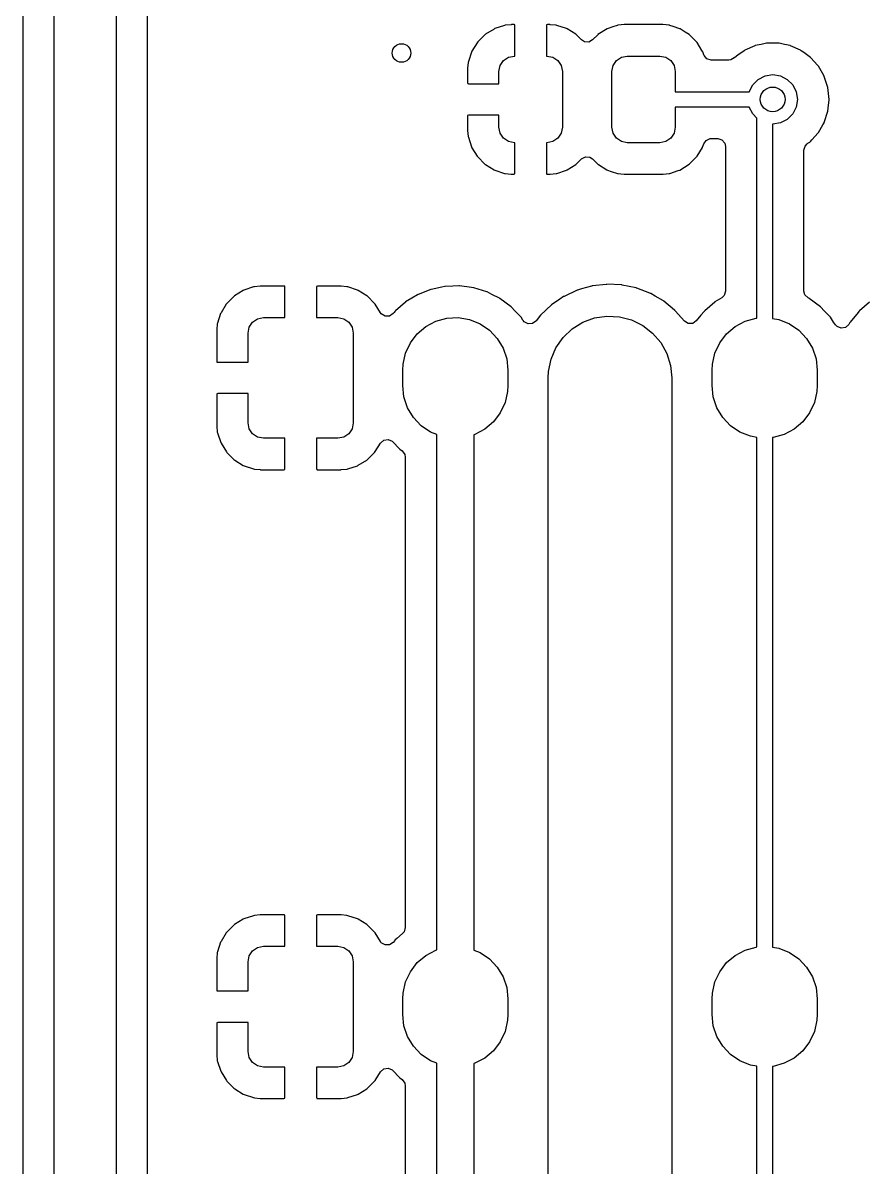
# Model space of a CAD drawing. Extents: x 1.82 to 8.48, y -4.98 to -0.82.
# Drawn here: x 2.623 to 3.158, y -4.252 to -3.524 of the extents above; entities that cross this region are included whole.
import ezdxf

# ---------------------------------------------------------------- set-up
doc = ezdxf.new("R2010")
doc.units = 0
doc.header["$MEASUREMENT"] = 0
doc.layers.add('BLACK', color=7, linetype='CONTINUOUS')

msp = doc.modelspace()

# ---------------------------------------------------------------- linework, layer by layer
at = {"layer": 'BLACK', "linetype": 'CONTINUOUS'}
for p, q in [((2.64321, -4.5544), (2.64321, -3.26329)), ((2.68258, -3.26329), (2.68258, -4.54624)), ((2.7026, -4.5359), (2.7026, -3.28827)), ((2.62319, -3.31816), (2.62319, -4.55196)), ((2.92303, -3.52806), (2.91761, -3.53142)), ((2.92355, -3.52782), (2.92303, -3.52806)), ((2.92962, -3.52579), (2.92355, -3.52782)), ((2.93015, -3.52568), (2.92962, -3.52579)), ((2.93391, -3.52529), (2.93015, -3.52568)), ((2.93417, -3.52528), (2.93391, -3.52529)), ((2.93582, -3.52528), (2.93417, -3.52528)), ((2.93613, -3.52534), (2.93582, -3.52528)), ((2.93618, -3.52539), (2.93613, -3.52534)), ((2.93636, -3.52599), (2.93618, -3.52539)), ((2.93636, -3.54528), (2.93636, -3.52599)), ((2.95642, -3.52551), (2.95636, -3.52581)), ((2.95636, -3.52581), (2.95636, -3.54528)), ((2.95647, -3.52545), (2.95642, -3.52551)), ((2.95707, -3.52528), (2.95647, -3.52545)), ((2.95855, -3.52528), (2.95707, -3.52528)), ((2.9588, -3.52529), (2.95855, -3.52528)), ((2.96252, -3.52567), (2.9588, -3.52529)), ((2.96304, -3.52578), (2.96252, -3.52567)), ((2.96912, -3.5278), (2.96304, -3.52578)), ((2.96964, -3.52804), (2.96912, -3.5278)), ((2.97507, -3.53139), (2.96964, -3.52804)), ((2.99512, -3.52789), (2.9892, -3.53156)), ((2.9986, -3.52673), (2.99512, -3.52789)), ((3.00147, -3.52577), (2.9986, -3.52673)), ((3.00173, -3.52569), (3.00147, -3.52577)), ((3.00147, -3.52577), (3.00147, -3.52577)), ((3.002, -3.52566), (3.00173, -3.52569)), ((3.00576, -3.52527), (3.002, -3.52566)), ((3.002, -3.52566), (3.002, -3.52566)), ((3.00589, -3.52526), (3.00576, -3.52527)), ((3.00576, -3.52527), (3.00576, -3.52527)), ((3.03053, -3.52526), (3.00589, -3.52526)), ((3.03268, -3.52548), (3.03053, -3.52526)), ((3.03437, -3.52565), (3.03268, -3.52548)), ((3.03464, -3.52568), (3.03437, -3.52565)), ((3.03437, -3.52565), (3.03437, -3.52565)), ((3.0349, -3.52576), (3.03464, -3.52568)), ((3.03704, -3.52647), (3.0349, -3.52576)), ((3.0349, -3.52576), (3.0349, -3.52576)), ((3.04125, -3.52787), (3.03704, -3.52647)), ((3.04149, -3.52802), (3.04125, -3.52787)), ((3.04472, -3.53001), (3.04149, -3.52802)), ((3.04149, -3.52802), (3.04149, -3.52802)), ((3.04718, -3.53152), (3.04472, -3.53001)), ((2.91229, -3.53674), (2.90894, -3.54217)), ((2.91265, -3.53629), (2.91229, -3.53674)), ((2.91716, -3.53178), (2.91265, -3.53629)), ((2.91761, -3.53142), (2.91716, -3.53178)), ((2.97552, -3.53174), (2.97507, -3.53139)), ((2.97877, -3.53498), (2.97552, -3.53174)), ((2.98054, -3.53612), (2.97877, -3.53498)), ((2.98333, -3.53632), (2.98054, -3.53612)), ((2.98578, -3.53498), (2.98333, -3.53632)), ((2.989, -3.53176), (2.98578, -3.53498)), ((2.9892, -3.53156), (2.989, -3.53176)), ((3.04738, -3.53173), (3.04718, -3.53152)), ((3.05035, -3.53469), (3.04738, -3.53173)), ((3.05211, -3.53644), (3.05035, -3.53469)), ((3.05226, -3.53669), (3.05211, -3.53644)), ((3.05538, -3.54173), (3.05226, -3.53669)), ((3.09638, -3.53712), (3.09296, -3.53785)), ((3.09663, -3.53707), (3.09638, -3.53712)), ((3.09638, -3.53712), (3.09638, -3.53712)), ((3.10415, -3.53707), (3.09663, -3.53707)), ((3.10441, -3.53712), (3.10415, -3.53707)), ((3.10783, -3.53785), (3.10441, -3.53712)), ((3.10441, -3.53712), (3.10441, -3.53712)), ((2.9087, -3.54269), (2.90669, -3.54877)), ((2.90894, -3.54217), (2.9087, -3.54269)), ((3.05577, -3.54236), (3.05538, -3.54173)), ((3.05586, -3.54264), (3.05577, -3.54236)), ((3.05648, -3.5445), (3.05586, -3.54264)), ((3.05586, -3.54264), (3.05586, -3.54264)), ((3.05668, -3.54499), (3.05648, -3.5445)), ((3.07817, -3.54477), (3.07633, -3.54611)), ((3.0822, -3.54184), (3.07817, -3.54477)), ((3.08241, -3.54169), (3.0822, -3.54184)), ((3.0822, -3.54184), (3.0822, -3.54184)), ((3.08265, -3.54158), (3.08241, -3.54169)), ((3.08904, -3.53874), (3.08265, -3.54158)), ((3.08265, -3.54158), (3.08265, -3.54158)), ((3.08928, -3.53863), (3.08904, -3.53874)), ((3.08904, -3.53874), (3.08904, -3.53874)), ((3.09296, -3.53785), (3.08928, -3.53863)), ((3.11151, -3.53863), (3.10783, -3.53785)), ((3.11174, -3.53874), (3.11151, -3.53863)), ((3.11814, -3.54158), (3.11174, -3.53874)), ((3.11174, -3.53874), (3.11174, -3.53874)), ((3.11838, -3.54169), (3.11814, -3.54158)), ((3.11814, -3.54158), (3.11814, -3.54158)), ((3.11859, -3.54184), (3.11838, -3.54169)), ((3.12015, -3.54298), (3.11859, -3.54184)), ((3.11859, -3.54184), (3.11859, -3.54184)), ((3.12446, -3.54611), (3.12015, -3.54298)), ((2.90657, -3.54929), (2.90619, -3.55301)), ((2.90669, -3.54877), (2.90657, -3.54929)), ((2.92618, -3.55512), (2.92693, -3.55135)), ((2.92693, -3.55135), (2.92906, -3.54816)), ((2.92906, -3.54816), (2.93226, -3.54602)), ((2.93226, -3.54602), (2.93602, -3.54528)), ((2.93602, -3.54528), (2.93636, -3.54528)), ((2.95636, -3.54528), (2.95669, -3.54528)), ((2.95669, -3.54528), (2.96046, -3.54602)), ((2.96046, -3.54602), (2.96365, -3.54816)), ((2.96365, -3.54816), (2.96579, -3.55135)), ((2.96579, -3.55135), (2.96654, -3.55512)), ((2.99803, -3.55512), (2.99878, -3.55135)), ((2.99878, -3.55135), (3.00091, -3.54816)), ((3.00091, -3.54816), (3.00411, -3.54602)), ((3.00411, -3.54602), (3.00787, -3.54528)), ((3.00787, -3.54528), (3.02854, -3.54528)), ((3.02854, -3.54528), (3.03231, -3.54602)), ((3.03231, -3.54602), (3.0355, -3.54816)), ((3.0355, -3.54816), (3.03764, -3.55135)), ((3.03764, -3.55135), (3.03839, -3.55512)), ((3.05851, -3.54711), (3.05668, -3.54499)), ((3.06119, -3.54789), (3.05851, -3.54711)), ((3.07251, -3.54789), (3.06119, -3.54789)), ((3.07382, -3.54772), (3.07251, -3.54789)), ((3.07592, -3.54643), (3.07382, -3.54772)), ((3.07596, -3.54647), (3.07592, -3.54643)), ((3.07615, -3.5463), (3.07596, -3.54647)), ((3.07633, -3.54611), (3.07615, -3.5463)), ((3.12463, -3.5463), (3.12446, -3.54611)), ((3.12884, -3.55098), (3.12463, -3.5463)), ((3.12463, -3.5463), (3.12463, -3.5463)), ((3.12949, -3.5517), (3.12884, -3.55098)), ((3.13123, -3.5547), (3.12949, -3.5517)), ((2.90619, -3.55301), (2.90618, -3.55326)), ((2.90618, -3.55326), (2.90618, -3.56212)), ((2.92618, -3.56283), (2.92618, -3.55512)), ((2.96654, -3.55512), (2.96654, -3.59055)), ((2.99803, -3.59055), (2.99803, -3.55512)), ((3.03839, -3.55512), (3.03839, -3.56791)), ((3.09114, -3.56009), (3.09553, -3.55786)), ((3.09553, -3.55786), (3.10039, -3.55709)), ((3.10039, -3.55709), (3.10526, -3.55786)), ((3.10526, -3.55786), (3.10965, -3.56009)), ((3.13297, -3.55772), (3.13123, -3.5547)), ((3.13325, -3.55821), (3.13297, -3.55772)), ((3.13557, -3.56536), (3.13325, -3.55821)), ((2.90618, -3.56212), (2.90636, -3.56272)), ((2.90636, -3.56272), (2.90641, -3.56277)), ((2.90641, -3.56277), (2.90671, -3.56283)), ((2.90671, -3.56283), (2.92618, -3.56283)), ((3.08544, -3.56791), (3.08765, -3.56358)), ((3.08765, -3.56358), (3.09114, -3.56009)), ((3.10965, -3.56009), (3.11313, -3.56358)), ((3.11313, -3.56358), (3.11537, -3.56797)), ((3.13636, -3.57283), (3.13557, -3.56536)), ((3.03839, -3.56791), (3.08544, -3.56791)), ((3.11537, -3.56797), (3.11614, -3.57283)), ((3.11614, -3.57283), (3.11537, -3.5777)), ((3.13577, -3.57847), (3.13633, -3.57309)), ((3.13633, -3.57309), (3.13636, -3.57283)), ((3.08544, -3.57776), (3.03839, -3.57776)), ((3.03839, -3.57776), (3.03839, -3.59055)), ((3.08765, -3.58209), (3.08544, -3.57776)), ((3.11537, -3.5777), (3.11313, -3.58209)), ((3.13325, -3.58746), (3.13557, -3.58031)), ((3.13557, -3.58031), (3.13577, -3.57847)), ((2.90625, -3.58307), (2.90618, -3.58337)), ((2.90618, -3.58337), (2.90618, -3.59241)), ((2.90629, -3.58301), (2.90625, -3.58307)), ((2.90689, -3.58283), (2.90629, -3.58301)), ((2.92618, -3.58283), (2.90689, -3.58283)), ((2.92618, -3.59055), (2.92618, -3.58283)), ((3.09035, -3.58479), (3.08765, -3.58209)), ((3.09035, -3.71202), (3.09035, -3.58479)), ((3.10039, -3.58858), (3.1002, -3.58855)), ((3.1002, -3.58855), (3.1002, -3.71217)), ((3.10526, -3.58781), (3.10039, -3.58858)), ((3.10965, -3.58558), (3.10526, -3.58781)), ((3.11313, -3.58209), (3.10965, -3.58558)), ((3.13236, -3.58901), (3.13312, -3.58769)), ((3.13312, -3.58769), (3.13325, -3.58746)), ((3.13312, -3.58769), (3.13312, -3.58769)), ((2.90618, -3.59241), (2.90619, -3.59266)), ((2.90619, -3.59266), (2.90658, -3.59643)), ((2.92693, -3.59432), (2.92618, -3.59055)), ((2.92906, -3.59751), (2.92693, -3.59432)), ((2.96579, -3.59432), (2.96365, -3.59751)), ((2.96654, -3.59055), (2.96579, -3.59432)), ((2.99878, -3.59432), (2.99803, -3.59055)), ((3.00091, -3.59751), (2.99878, -3.59432)), ((3.03764, -3.59432), (3.0355, -3.59751)), ((3.03839, -3.59055), (3.03764, -3.59432)), ((3.12536, -3.59856), (3.12932, -3.59417)), ((3.12932, -3.59417), (3.12949, -3.59397)), ((3.12932, -3.59417), (3.12932, -3.59417)), ((3.12949, -3.59397), (3.13236, -3.58901)), ((2.90658, -3.59643), (2.9067, -3.59695)), ((2.9067, -3.59695), (2.90872, -3.60302)), ((2.90872, -3.60302), (2.90897, -3.60354)), ((2.93226, -3.59964), (2.92906, -3.59751)), ((2.93602, -3.60039), (2.93226, -3.59964)), ((2.93636, -3.60039), (2.93602, -3.60039)), ((2.93636, -3.61986), (2.93636, -3.60039)), ((2.95669, -3.60039), (2.95636, -3.60039)), ((2.95636, -3.60039), (2.95636, -3.61968)), ((2.96046, -3.59964), (2.95669, -3.60039)), ((2.96365, -3.59751), (2.96046, -3.59964)), ((3.00411, -3.59964), (3.00091, -3.59751)), ((3.00787, -3.60039), (3.00411, -3.59964)), ((3.02854, -3.60039), (3.00787, -3.60039)), ((3.03231, -3.59964), (3.02854, -3.60039)), ((3.0355, -3.59751), (3.03231, -3.59964)), ((3.05579, -3.60326), (3.05648, -3.60117)), ((3.05648, -3.60117), (3.05807, -3.59888)), ((3.05807, -3.59888), (3.06066, -3.5978)), ((3.06066, -3.5978), (3.06119, -3.59778)), ((3.06119, -3.59778), (3.06537, -3.59778)), ((3.06537, -3.59778), (3.06806, -3.59856)), ((3.06806, -3.59856), (3.06989, -3.60068)), ((3.06989, -3.60068), (3.07033, -3.60274)), ((3.07033, -3.60274), (3.07033, -3.69486)), ((3.12022, -3.60517), (3.121, -3.60249)), ((3.121, -3.60249), (3.12226, -3.60116)), ((3.12226, -3.60116), (3.12283, -3.60075)), ((3.12283, -3.60075), (3.12395, -3.59993)), ((3.12395, -3.59993), (3.12425, -3.59971)), ((3.12425, -3.59971), (3.12446, -3.59956)), ((3.12425, -3.59971), (3.12425, -3.59971)), ((3.12446, -3.59956), (3.12536, -3.59856)), ((2.90897, -3.60354), (2.91233, -3.60897)), ((2.91233, -3.60897), (2.91268, -3.60942)), ((2.91268, -3.60942), (2.9172, -3.61393)), ((2.97876, -3.61069), (2.98121, -3.60935)), ((2.98121, -3.60935), (2.984, -3.60955)), ((2.984, -3.60955), (2.98577, -3.61068)), ((3.04722, -3.61411), (3.05214, -3.60919)), ((3.05214, -3.60919), (3.05229, -3.60894)), ((3.05229, -3.60894), (3.05564, -3.6035)), ((3.05564, -3.6035), (3.05579, -3.60326)), ((3.05564, -3.6035), (3.05564, -3.6035)), ((3.12022, -3.69472), (3.12022, -3.60517)), ((2.9172, -3.61393), (2.91765, -3.61428)), ((2.91765, -3.61428), (2.92308, -3.61763)), ((2.92308, -3.61763), (2.9236, -3.61787)), ((2.96916, -3.61785), (2.96968, -3.61761)), ((2.96968, -3.61761), (2.97511, -3.61425)), ((2.97511, -3.61425), (2.97556, -3.61389)), ((2.97556, -3.61389), (2.97876, -3.61069)), ((2.98577, -3.61068), (2.98904, -3.61394)), ((2.98904, -3.61394), (2.98904, -3.61394)), ((2.98904, -3.61394), (2.98924, -3.61415)), ((2.98924, -3.61415), (2.98949, -3.6143)), ((2.98949, -3.6143), (2.98949, -3.6143)), ((2.98949, -3.6143), (2.99489, -3.61763)), ((2.99489, -3.61763), (2.99517, -3.6178)), ((3.0413, -3.61778), (3.04722, -3.61411)), ((2.9236, -3.61787), (2.92967, -3.61989)), ((2.92967, -3.61989), (2.9302, -3.62)), ((2.9302, -3.62), (2.93391, -3.62038)), ((2.93391, -3.62038), (2.93417, -3.62039)), ((2.93417, -3.62039), (2.93565, -3.62039)), ((2.93565, -3.62039), (2.93625, -3.62022)), ((2.93625, -3.62022), (2.93629, -3.62016)), ((2.93629, -3.62016), (2.93636, -3.61986)), ((2.95636, -3.61968), (2.95653, -3.62028)), ((2.95653, -3.62028), (2.95659, -3.62033)), ((2.95659, -3.62033), (2.95689, -3.62039)), ((2.95689, -3.62039), (2.95855, -3.62039)), ((2.95855, -3.62039), (2.9588, -3.62038)), ((2.9588, -3.62038), (2.96257, -3.61999)), ((2.96257, -3.61999), (2.96309, -3.61988)), ((2.96309, -3.61988), (2.96916, -3.61785)), ((2.99517, -3.6178), (2.99763, -3.61862)), ((2.99763, -3.61862), (3.00152, -3.61991)), ((3.00152, -3.61991), (3.00152, -3.61991)), ((3.00152, -3.61991), (3.00178, -3.61999)), ((3.00178, -3.61999), (3.00205, -3.62002)), ((3.00205, -3.62002), (3.00205, -3.62002)), ((3.00205, -3.62002), (3.00374, -3.62019)), ((3.00374, -3.62019), (3.00589, -3.62041)), ((3.00589, -3.62041), (3.03053, -3.62041)), ((3.03053, -3.62041), (3.03066, -3.6204)), ((3.03066, -3.6204), (3.03442, -3.62001)), ((3.03066, -3.6204), (3.03066, -3.6204)), ((3.03442, -3.62001), (3.03469, -3.61998)), ((3.03442, -3.62001), (3.03442, -3.62001)), ((3.03469, -3.61998), (3.03495, -3.6199)), ((3.03495, -3.6199), (3.04021, -3.61814)), ((3.03495, -3.6199), (3.03495, -3.6199)), ((3.04021, -3.61814), (3.0413, -3.61778)), ((2.99457, -3.69048), (2.98548, -3.69153)), ((2.99477, -3.69045), (2.99457, -3.69048)), ((2.99457, -3.69048), (2.99457, -3.69048)), ((3.00432, -3.69089), (2.99477, -3.69045)), ((2.75796, -3.69776), (2.75751, -3.69811)), ((2.76339, -3.6944), (2.75796, -3.69776)), ((2.76391, -3.69416), (2.76339, -3.6944)), ((2.76998, -3.69213), (2.76391, -3.69416)), ((2.7705, -3.69202), (2.76998, -3.69213)), ((2.77427, -3.69163), (2.7705, -3.69202)), ((2.77452, -3.69161), (2.77427, -3.69163)), ((2.78947, -3.69161), (2.77452, -3.69161)), ((2.78977, -3.69168), (2.78947, -3.69161)), ((2.78982, -3.69173), (2.78977, -3.69168)), ((2.79, -3.69233), (2.78982, -3.69173)), ((2.79, -3.71161), (2.79, -3.69233)), ((2.81007, -3.69185), (2.81, -3.69215)), ((2.81, -3.69215), (2.81, -3.71161)), ((2.81011, -3.69179), (2.81007, -3.69185)), ((2.81071, -3.69161), (2.81011, -3.69179)), ((2.82548, -3.69161), (2.81071, -3.69161)), ((2.82573, -3.69163), (2.82548, -3.69161)), ((2.82945, -3.69201), (2.82573, -3.69163)), ((2.82997, -3.69212), (2.82945, -3.69201)), ((2.83605, -3.69414), (2.82997, -3.69212)), ((2.83657, -3.69438), (2.83605, -3.69414)), ((2.842, -3.69773), (2.83657, -3.69438)), ((2.84245, -3.69808), (2.842, -3.69773)), ((2.87438, -3.69711), (2.87064, -3.69937)), ((2.87456, -3.697), (2.87438, -3.69711)), ((2.87438, -3.69711), (2.87438, -3.69711)), ((2.87475, -3.69692), (2.87456, -3.697)), ((2.88281, -3.69374), (2.87475, -3.69692)), ((2.87475, -3.69692), (2.87475, -3.69692)), ((2.883, -3.69367), (2.88281, -3.69374)), ((2.88281, -3.69374), (2.88281, -3.69374)), ((2.88982, -3.69223), (2.883, -3.69367)), ((2.89168, -3.69184), (2.88982, -3.69223)), ((2.89188, -3.6918), (2.89168, -3.69184)), ((2.89686, -3.69161), (2.89188, -3.6918)), ((2.90074, -3.69147), (2.89686, -3.69161)), ((2.90095, -3.69146), (2.90074, -3.69147)), ((2.90074, -3.69147), (2.90074, -3.69147)), ((2.90116, -3.69149), (2.90095, -3.69146)), ((2.90861, -3.69248), (2.90116, -3.69149)), ((2.90116, -3.69149), (2.90116, -3.69149)), ((2.90995, -3.69265), (2.90861, -3.69248)), ((2.91015, -3.69272), (2.90995, -3.69265)), ((2.91842, -3.69528), (2.91015, -3.69272)), ((2.91862, -3.69534), (2.91842, -3.69528)), ((2.91842, -3.69528), (2.91842, -3.69528)), ((2.92159, -3.69685), (2.91862, -3.69534)), ((2.92652, -3.69936), (2.92159, -3.69685)), ((2.9759, -3.69424), (2.9676, -3.69811)), ((2.97608, -3.69415), (2.9759, -3.69424)), ((2.9759, -3.69424), (2.9759, -3.69424)), ((2.97873, -3.6934), (2.97608, -3.69415)), ((2.98509, -3.69161), (2.97873, -3.6934)), ((2.98528, -3.69155), (2.98509, -3.69161)), ((2.98509, -3.69161), (2.98509, -3.69161)), ((2.98548, -3.69153), (2.98528, -3.69155)), ((2.98548, -3.69153), (2.98548, -3.69153)), ((3.00451, -3.69093), (3.00432, -3.69089)), ((3.01348, -3.6928), (3.00451, -3.69093)), ((3.00451, -3.69093), (3.00451, -3.69093)), ((3.01367, -3.69284), (3.01348, -3.6928)), ((3.01348, -3.6928), (3.01348, -3.6928)), ((3.01386, -3.69291), (3.01367, -3.69284)), ((3.02213, -3.69609), (3.01386, -3.69291)), ((3.01386, -3.69291), (3.01386, -3.69291)), ((3.0226, -3.69627), (3.02213, -3.69609)), ((3.02277, -3.69637), (3.0226, -3.69627)), ((3.02555, -3.69799), (3.02277, -3.69637)), ((3.02277, -3.69637), (3.02277, -3.69637)), ((3.06955, -3.69754), (3.06795, -3.6991)), ((3.07033, -3.69486), (3.06955, -3.69754)), ((3.1209, -3.69722), (3.12022, -3.69472)), ((3.12293, -3.69914), (3.1209, -3.69722)), ((2.75265, -3.70308), (2.7493, -3.70851)), ((2.753, -3.70263), (2.75265, -3.70308)), ((2.75751, -3.69811), (2.753, -3.70263)), ((2.84696, -3.70259), (2.84245, -3.69808)), ((2.84732, -3.70304), (2.84696, -3.70259)), ((2.85073, -3.70854), (2.84732, -3.70304)), ((2.86664, -3.70185), (2.86037, -3.70729)), ((2.8668, -3.70171), (2.86664, -3.70185)), ((2.87064, -3.69937), (2.8668, -3.70171)), ((2.92671, -3.69946), (2.92652, -3.69936)), ((2.92652, -3.69936), (2.92652, -3.69936)), ((2.93399, -3.70488), (2.92671, -3.69946)), ((2.93651, -3.70752), (2.93399, -3.70488)), ((2.95952, -3.70356), (2.95257, -3.71013)), ((2.96493, -3.69988), (2.95952, -3.70356)), ((2.96726, -3.6983), (2.96493, -3.69988)), ((2.96742, -3.69819), (2.96726, -3.6983)), ((2.96726, -3.6983), (2.96726, -3.6983)), ((2.9676, -3.69811), (2.96742, -3.69819)), ((2.9676, -3.69811), (2.9676, -3.69811)), ((3.03086, -3.70107), (3.02555, -3.69799)), ((3.03101, -3.7012), (3.03086, -3.70107)), ((3.03796, -3.70691), (3.03101, -3.7012)), ((3.03101, -3.7012), (3.03101, -3.7012)), ((3.06349, -3.70185), (3.05722, -3.70729)), ((3.06365, -3.70171), (3.06349, -3.70185)), ((3.06795, -3.6991), (3.06365, -3.70171)), ((3.12337, -3.69936), (3.12293, -3.69914)), ((3.12356, -3.69946), (3.12337, -3.69936)), ((3.12337, -3.69936), (3.12337, -3.69936)), ((3.13084, -3.70488), (3.12356, -3.69946)), ((3.13336, -3.70752), (3.13084, -3.70488)), ((3.16192, -3.70185), (3.15564, -3.70729)), ((2.74906, -3.70903), (2.74704, -3.71511)), ((2.7493, -3.70851), (2.74906, -3.70903)), ((2.76942, -3.7145), (2.77261, -3.71236)), ((2.77261, -3.71236), (2.77638, -3.71161)), ((2.77638, -3.71161), (2.79, -3.71161)), ((2.81, -3.71161), (2.82362, -3.71161)), ((2.82362, -3.71161), (2.82739, -3.71236)), ((2.82739, -3.71236), (2.83058, -3.7145)), ((2.85128, -3.70928), (2.85073, -3.70854)), ((2.85368, -3.71073), (2.85128, -3.70928)), ((2.85647, -3.71065), (2.85368, -3.71073)), ((2.85878, -3.70908), (2.85647, -3.71065)), ((2.85941, -3.70831), (2.85878, -3.70908)), ((2.85994, -3.70766), (2.85941, -3.70831)), ((2.86037, -3.70729), (2.85994, -3.70766)), ((2.88611, -3.71396), (2.89307, -3.71204)), ((2.89307, -3.71204), (2.90029, -3.71167)), ((2.90029, -3.71167), (2.90742, -3.71285)), ((2.93856, -3.70967), (2.93651, -3.70752)), ((2.94026, -3.71144), (2.93856, -3.70967)), ((2.94142, -3.71317), (2.94026, -3.71144)), ((2.95257, -3.71013), (2.94978, -3.71378)), ((2.97959, -3.71461), (2.98706, -3.71187)), ((2.98706, -3.71187), (2.99493, -3.71068)), ((2.99493, -3.71068), (3.00287, -3.71109)), ((3.00287, -3.71109), (3.01057, -3.7131)), ((3.03824, -3.70714), (3.03796, -3.70691)), ((3.03837, -3.70729), (3.03824, -3.70714)), ((3.04421, -3.71392), (3.03837, -3.70729)), ((3.03837, -3.70729), (3.03837, -3.70729)), ((3.05476, -3.71013), (3.05177, -3.71378)), ((3.05679, -3.70766), (3.05476, -3.71013)), ((3.05722, -3.70729), (3.05679, -3.70766)), ((3.08296, -3.71396), (3.08993, -3.71204)), ((3.08993, -3.71204), (3.09035, -3.71202)), ((3.1002, -3.71217), (3.10427, -3.71285)), ((3.13541, -3.70967), (3.13336, -3.70752)), ((3.13711, -3.71144), (3.13541, -3.70967)), ((3.13917, -3.71451), (3.13711, -3.71144)), ((3.15469, -3.70831), (3.1496, -3.71451)), ((3.15522, -3.70766), (3.15469, -3.70831)), ((3.15564, -3.70729), (3.15522, -3.70766)), ((2.74655, -3.71935), (2.74654, -3.7196)), ((2.74654, -3.7196), (2.74654, -3.73929)), ((2.74693, -3.71563), (2.74655, -3.71935)), ((2.74704, -3.71511), (2.74693, -3.71563)), ((2.76654, -3.72146), (2.76728, -3.71769)), ((2.76728, -3.71769), (2.76942, -3.7145)), ((2.83058, -3.7145), (2.83272, -3.71769)), ((2.83272, -3.71769), (2.83346, -3.72146)), ((2.87419, -3.722), (2.87971, -3.71734)), ((2.87971, -3.71734), (2.88611, -3.71396)), ((2.90742, -3.71285), (2.91414, -3.71553)), ((2.91414, -3.71553), (2.92011, -3.71959)), ((2.92011, -3.71959), (2.92508, -3.72485)), ((2.94169, -3.71358), (2.94142, -3.71317)), ((2.94227, -3.71428), (2.94169, -3.71358)), ((2.94471, -3.71564), (2.94227, -3.71428)), ((2.9475, -3.71547), (2.94471, -3.71564)), ((2.94975, -3.71382), (2.9475, -3.71547)), ((2.94978, -3.71378), (2.94975, -3.71382)), ((2.96705, -3.72427), (2.97283, -3.71881)), ((2.97283, -3.71881), (2.97959, -3.71461)), ((3.01057, -3.7131), (3.01771, -3.71661)), ((3.01771, -3.71661), (3.024, -3.72149)), ((3.04667, -3.71543), (3.04421, -3.71392)), ((3.04946, -3.71536), (3.04667, -3.71543)), ((3.05177, -3.71378), (3.04946, -3.71536)), ((3.07104, -3.722), (3.07656, -3.71734)), ((3.07656, -3.71734), (3.08296, -3.71396)), ((3.10427, -3.71285), (3.11099, -3.71553)), ((3.11099, -3.71553), (3.11696, -3.71959)), ((3.11696, -3.71959), (3.12193, -3.72485)), ((3.14033, -3.71623), (3.13917, -3.71451)), ((3.1414, -3.71738), (3.14033, -3.71623)), ((3.14401, -3.7184), (3.1414, -3.71738)), ((3.14675, -3.71786), (3.14401, -3.7184)), ((3.14876, -3.71592), (3.14675, -3.71786)), ((3.14946, -3.71468), (3.14876, -3.71592)), ((3.1496, -3.71451), (3.14946, -3.71468)), ((3.1496, -3.71451), (3.1496, -3.71451)), ((2.76654, -3.74), (2.76654, -3.72146)), ((2.83346, -3.72146), (2.83346, -3.77854)), ((2.8698, -3.72774), (2.87419, -3.722)), ((2.92508, -3.72485), (2.9288, -3.73104)), ((2.96248, -3.73079), (2.96705, -3.72427)), ((3.024, -3.72149), (3.02918, -3.72753)), ((3.06665, -3.72774), (3.07104, -3.722)), ((3.12193, -3.72485), (3.12565, -3.73104)), ((2.86675, -3.73429), (2.8698, -3.72774)), ((2.9288, -3.73104), (2.93111, -3.73789)), ((2.95932, -3.7381), (2.96248, -3.73079)), ((3.02918, -3.72753), (3.03304, -3.73449)), ((3.0636, -3.73429), (3.06665, -3.72774)), ((3.12565, -3.73104), (3.12796, -3.73789)), ((2.74654, -3.73929), (2.74671, -3.73989)), ((2.74671, -3.73989), (2.74677, -3.73993)), ((2.74677, -3.73993), (2.74707, -3.74)), ((2.74707, -3.74), (2.76654, -3.74)), ((2.86496, -3.74508), (2.86517, -3.74135)), ((2.86517, -3.74135), (2.86675, -3.73429)), ((2.93111, -3.73789), (2.93189, -3.74508)), ((2.9577, -3.74588), (2.95932, -3.7381)), ((3.03304, -3.73449), (3.03542, -3.74208)), ((3.06181, -3.74508), (3.06202, -3.74135)), ((3.06202, -3.74135), (3.0636, -3.73429)), ((3.12796, -3.73789), (3.12874, -3.74508)), ((2.86496, -3.75492), (2.86496, -3.74508)), ((2.93189, -3.74508), (2.93189, -3.75492)), ((2.95748, -3.75), (2.9577, -3.74588)), ((3.03542, -3.74208), (3.03622, -3.75)), ((3.06181, -3.75492), (3.06181, -3.74508)), ((3.12874, -3.74508), (3.12874, -3.75492)), ((2.86574, -3.76211), (2.86496, -3.75492)), ((2.93189, -3.75492), (2.93168, -3.75865)), ((2.95748, -4.56417), (2.95748, -3.75)), ((3.03622, -3.75), (3.03622, -4.56417)), ((3.06259, -3.76211), (3.06181, -3.75492)), ((3.12874, -3.75492), (3.12853, -3.75865)), ((2.7466, -3.76023), (2.74654, -3.76053)), ((2.74654, -3.76053), (2.74654, -3.7804)), ((2.74665, -3.76018), (2.7466, -3.76023)), ((2.74725, -3.76), (2.74665, -3.76018)), ((2.76654, -3.76), (2.74725, -3.76)), ((2.76654, -3.77854), (2.76654, -3.76)), ((2.86805, -3.76896), (2.86574, -3.76211)), ((2.93168, -3.75865), (2.9301, -3.76571)), ((3.0649, -3.76896), (3.06259, -3.76211)), ((3.12853, -3.75865), (3.12695, -3.76571)), ((2.87177, -3.77515), (2.86805, -3.76896)), ((2.9301, -3.76571), (2.92705, -3.77226)), ((3.06862, -3.77515), (3.0649, -3.76896)), ((3.12695, -3.76571), (3.1239, -3.77226)), ((2.87674, -3.78041), (2.87177, -3.77515)), ((2.92705, -3.77226), (2.92266, -3.778)), ((3.07359, -3.78041), (3.06862, -3.77515)), ((3.1239, -3.77226), (3.11951, -3.778)), ((2.74654, -3.7804), (2.74655, -3.78065)), ((2.74655, -3.78065), (2.74694, -3.78442)), ((2.74694, -3.78442), (2.74705, -3.78494)), ((2.74705, -3.78494), (2.74908, -3.79102)), ((2.76728, -3.78231), (2.76654, -3.77854)), ((2.76942, -3.7855), (2.76728, -3.78231)), ((2.83272, -3.78231), (2.83058, -3.7855)), ((2.83346, -3.77854), (2.83272, -3.78231)), ((2.88271, -3.78447), (2.87674, -3.78041)), ((2.88661, -3.78603), (2.88271, -3.78447)), ((2.91714, -3.78266), (2.91074, -3.78604)), ((2.92266, -3.778), (2.91714, -3.78266)), ((3.07956, -3.78447), (3.07359, -3.78041)), ((3.08628, -3.78715), (3.07956, -3.78447)), ((3.11399, -3.78266), (3.10759, -3.78604)), ((3.11951, -3.778), (3.11399, -3.78266)), ((2.74908, -3.79102), (2.74932, -3.79153)), ((2.74932, -3.79153), (2.75268, -3.79696)), ((2.77261, -3.78764), (2.76942, -3.7855)), ((2.77638, -3.78839), (2.77261, -3.78764)), ((2.79, -3.78839), (2.77638, -3.78839)), ((2.79, -3.80785), (2.79, -3.78839)), ((2.82362, -3.78839), (2.81, -3.78839)), ((2.81, -3.78839), (2.81, -3.80767)), ((2.82739, -3.78764), (2.82362, -3.78839)), ((2.83058, -3.7855), (2.82739, -3.78764)), ((2.84735, -3.79692), (2.85074, -3.79143)), ((2.85074, -3.79143), (2.85281, -3.78956)), ((2.85281, -3.78956), (2.85557, -3.78911)), ((2.85557, -3.78911), (2.85814, -3.79022)), ((2.85814, -3.79022), (2.85855, -3.79061)), ((2.85855, -3.79061), (2.86286, -3.79512)), ((2.88661, -4.11382), (2.88661, -3.78603)), ((2.91074, -3.78604), (2.91024, -3.78618)), ((2.91024, -3.78618), (2.91024, -4.11397)), ((3.09035, -3.78783), (3.08628, -3.78715)), ((3.09035, -4.11202), (3.09035, -3.78783)), ((3.10063, -3.78796), (3.1002, -3.78798)), ((3.1002, -3.78798), (3.1002, -4.11217)), ((3.10759, -3.78604), (3.10063, -3.78796)), ((2.75268, -3.79696), (2.75304, -3.79741)), ((2.75304, -3.79741), (2.75755, -3.80192)), ((2.84249, -3.80189), (2.847, -3.79737)), ((2.847, -3.79737), (2.84735, -3.79692)), ((2.86286, -3.79512), (2.86303, -3.79525)), ((2.86303, -3.79525), (2.8646, -3.79642)), ((2.8646, -3.79642), (2.86628, -3.79865)), ((2.86628, -3.79865), (2.86659, -3.8004)), ((2.75755, -3.80192), (2.758, -3.80227)), ((2.758, -3.80227), (2.76343, -3.80562)), ((2.76343, -3.80562), (2.76395, -3.80586)), ((2.76395, -3.80586), (2.77003, -3.80788)), ((2.83002, -3.80787), (2.83609, -3.80584)), ((2.83609, -3.80584), (2.83661, -3.8056)), ((2.83661, -3.8056), (2.84204, -3.80224)), ((2.84204, -3.80224), (2.84249, -3.80189)), ((2.86659, -3.8004), (2.86659, -4.09962)), ((2.77003, -3.80788), (2.77055, -3.80799)), ((2.77055, -3.80799), (2.77427, -3.80837)), ((2.77427, -3.80837), (2.77452, -3.80839)), ((2.77452, -3.80839), (2.78929, -3.80839)), ((2.78929, -3.80839), (2.78989, -3.80821)), ((2.78989, -3.80821), (2.78993, -3.80815)), ((2.78993, -3.80815), (2.79, -3.80785)), ((2.81, -3.80767), (2.81018, -3.80827)), ((2.81018, -3.80827), (2.81023, -3.80832)), ((2.81023, -3.80832), (2.81053, -3.80839)), ((2.81053, -3.80839), (2.82548, -3.80839)), ((2.82548, -3.80839), (2.82573, -3.80837)), ((2.82573, -3.80837), (2.8295, -3.80798)), ((2.8295, -3.80798), (2.83002, -3.80787)), ((2.75751, -4.09811), (2.753, -4.10263)), ((2.75796, -4.09776), (2.75751, -4.09811)), ((2.76339, -4.0944), (2.75796, -4.09776)), ((2.76391, -4.09416), (2.76339, -4.0944)), ((2.76998, -4.09213), (2.76391, -4.09416)), ((2.7705, -4.09202), (2.76998, -4.09213)), ((2.77427, -4.09163), (2.7705, -4.09202)), ((2.77452, -4.09161), (2.77427, -4.09163)), ((2.78947, -4.09161), (2.77452, -4.09161)), ((2.78977, -4.09168), (2.78947, -4.09161)), ((2.78982, -4.09173), (2.78977, -4.09168)), ((2.79, -4.09233), (2.78982, -4.09173)), ((2.79, -4.11161), (2.79, -4.09233)), ((2.81007, -4.09185), (2.81, -4.09215)), ((2.81, -4.09215), (2.81, -4.11161)), ((2.81011, -4.09179), (2.81007, -4.09185)), ((2.81071, -4.09161), (2.81011, -4.09179)), ((2.82548, -4.09161), (2.81071, -4.09161)), ((2.82573, -4.09163), (2.82548, -4.09161)), ((2.82945, -4.09201), (2.82573, -4.09163)), ((2.82997, -4.09212), (2.82945, -4.09201)), ((2.83605, -4.09414), (2.82997, -4.09212)), ((2.83657, -4.09438), (2.83605, -4.09414)), ((2.842, -4.09773), (2.83657, -4.09438)), ((2.84245, -4.09808), (2.842, -4.09773)), ((2.84696, -4.10259), (2.84245, -4.09808)), ((2.75265, -4.10308), (2.7493, -4.10851)), ((2.753, -4.10263), (2.75265, -4.10308)), ((2.84732, -4.10304), (2.84696, -4.10259)), ((2.85073, -4.10854), (2.84732, -4.10304)), ((2.86489, -4.10337), (2.86113, -4.10662)), ((2.86581, -4.1023), (2.86489, -4.10337)), ((2.86659, -4.09962), (2.86581, -4.1023)), ((2.74906, -4.10903), (2.74704, -4.11511)), ((2.7493, -4.10851), (2.74906, -4.10903)), ((2.76942, -4.1145), (2.77261, -4.11236)), ((2.77261, -4.11236), (2.77638, -4.11161)), ((2.77638, -4.11161), (2.79, -4.11161)), ((2.81, -4.11161), (2.82362, -4.11161)), ((2.82362, -4.11161), (2.82739, -4.11236)), ((2.82739, -4.11236), (2.83058, -4.1145)), ((2.85128, -4.10928), (2.85073, -4.10854)), ((2.85368, -4.11073), (2.85128, -4.10928)), ((2.85647, -4.11065), (2.85368, -4.11073)), ((2.85878, -4.10908), (2.85647, -4.11065)), ((2.85981, -4.10782), (2.85878, -4.10908)), ((2.85994, -4.10766), (2.85981, -4.10782)), ((2.86113, -4.10662), (2.85994, -4.10766)), ((3.08296, -4.11396), (3.08993, -4.11204)), ((3.08993, -4.11204), (3.09035, -4.11202)), ((3.1002, -4.11217), (3.10427, -4.11285)), ((2.74655, -4.11935), (2.74654, -4.1196)), ((2.74654, -4.1196), (2.74654, -4.13929)), ((2.74693, -4.11563), (2.74655, -4.11935)), ((2.74704, -4.11511), (2.74693, -4.11563)), ((2.76654, -4.12146), (2.76728, -4.11769)), ((2.76728, -4.11769), (2.76942, -4.1145)), ((2.83058, -4.1145), (2.83272, -4.11769)), ((2.83272, -4.11769), (2.83346, -4.12146)), ((2.87419, -4.122), (2.87971, -4.11734)), ((2.87971, -4.11734), (2.88611, -4.11396)), ((2.88611, -4.11396), (2.88661, -4.11382)), ((2.91024, -4.11397), (2.91414, -4.11553)), ((2.91414, -4.11553), (2.92011, -4.11959)), ((2.92011, -4.11959), (2.92508, -4.12485)), ((3.07104, -4.122), (3.07656, -4.11734)), ((3.07656, -4.11734), (3.08296, -4.11396)), ((3.10427, -4.11285), (3.11099, -4.11553)), ((3.11099, -4.11553), (3.11696, -4.11959)), ((3.11696, -4.11959), (3.12193, -4.12485)), ((2.76654, -4.14), (2.76654, -4.12146)), ((2.83346, -4.12146), (2.83346, -4.17854)), ((2.8698, -4.12774), (2.87419, -4.122)), ((2.92508, -4.12485), (2.9288, -4.13104)), ((3.06665, -4.12774), (3.07104, -4.122)), ((3.12193, -4.12485), (3.12565, -4.13104)), ((2.86517, -4.14135), (2.86675, -4.13429)), ((2.86675, -4.13429), (2.8698, -4.12774)), ((2.9288, -4.13104), (2.93111, -4.13789)), ((3.06202, -4.14135), (3.0636, -4.13429)), ((3.0636, -4.13429), (3.06665, -4.12774)), ((3.12565, -4.13104), (3.12796, -4.13789)), ((2.74654, -4.13929), (2.74671, -4.13989)), ((2.74671, -4.13989), (2.74677, -4.13993)), ((2.74677, -4.13993), (2.74707, -4.14)), ((2.74707, -4.14), (2.76654, -4.14)), ((2.86496, -4.14508), (2.86517, -4.14135)), ((2.93111, -4.13789), (2.93189, -4.14508)), ((3.06181, -4.14508), (3.06202, -4.14135)), ((3.12796, -4.13789), (3.12874, -4.14508)), ((2.86496, -4.15492), (2.86496, -4.14508)), ((2.93189, -4.14508), (2.93189, -4.15492)), ((3.06181, -4.15492), (3.06181, -4.14508)), ((3.12874, -4.14508), (3.12874, -4.15492)), ((2.86574, -4.16211), (2.86496, -4.15492)), ((2.93189, -4.15492), (2.93168, -4.15865)), ((3.06259, -4.16211), (3.06181, -4.15492)), ((3.12874, -4.15492), (3.12853, -4.15865)), ((2.7466, -4.16023), (2.74654, -4.16053)), ((2.74654, -4.16053), (2.74654, -4.1804)), ((2.74665, -4.16018), (2.7466, -4.16023)), ((2.74725, -4.16), (2.74665, -4.16018)), ((2.76654, -4.16), (2.74725, -4.16)), ((2.76654, -4.17854), (2.76654, -4.16)), ((2.86805, -4.16896), (2.86574, -4.16211)), ((2.93168, -4.15865), (2.9301, -4.16571)), ((3.0649, -4.16896), (3.06259, -4.16211)), ((3.12853, -4.15865), (3.12695, -4.16571)), ((2.87177, -4.17515), (2.86805, -4.16896)), ((2.9301, -4.16571), (2.92705, -4.17226)), ((3.06862, -4.17515), (3.0649, -4.16896)), ((3.12695, -4.16571), (3.1239, -4.17226)), ((2.87674, -4.18041), (2.87177, -4.17515)), ((2.92266, -4.178), (2.91714, -4.18266)), ((2.92705, -4.17226), (2.92266, -4.178)), ((3.07359, -4.18041), (3.06862, -4.17515)), ((3.11951, -4.178), (3.11399, -4.18266)), ((3.1239, -4.17226), (3.11951, -4.178)), ((2.74654, -4.1804), (2.74655, -4.18065)), ((2.74655, -4.18065), (2.74694, -4.18442)), ((2.74694, -4.18442), (2.74705, -4.18494)), ((2.74705, -4.18494), (2.74908, -4.19102)), ((2.76728, -4.18231), (2.76654, -4.17854)), ((2.76942, -4.1855), (2.76728, -4.18231)), ((2.77261, -4.18764), (2.76942, -4.1855)), ((2.83058, -4.1855), (2.82739, -4.18764)), ((2.83272, -4.18231), (2.83058, -4.1855)), ((2.83346, -4.17854), (2.83272, -4.18231)), ((2.88271, -4.18447), (2.87674, -4.18041)), ((2.88661, -4.18603), (2.88271, -4.18447)), ((2.91714, -4.18266), (2.91074, -4.18604)), ((3.07956, -4.18447), (3.07359, -4.18041)), ((3.08628, -4.18715), (3.07956, -4.18447)), ((3.11399, -4.18266), (3.10759, -4.18604)), ((2.74908, -4.19102), (2.74932, -4.19153)), ((2.74932, -4.19153), (2.75268, -4.19696)), ((2.77638, -4.18839), (2.77261, -4.18764)), ((2.79, -4.18839), (2.77638, -4.18839)), ((2.79, -4.20785), (2.79, -4.18839)), ((2.82362, -4.18839), (2.81, -4.18839)), ((2.81, -4.18839), (2.81, -4.20767)), ((2.82739, -4.18764), (2.82362, -4.18839)), ((2.84735, -4.19692), (2.85074, -4.19143)), ((2.85074, -4.19143), (2.85281, -4.18956)), ((2.85281, -4.18956), (2.85557, -4.18911)), ((2.85557, -4.18911), (2.85814, -4.19022)), ((2.85814, -4.19022), (2.85855, -4.19061)), ((2.85855, -4.19061), (2.86286, -4.19512)), ((2.88661, -4.528), (2.88661, -4.18603)), ((2.91074, -4.18604), (2.91024, -4.18618)), ((2.91024, -4.18618), (2.91024, -4.52814)), ((3.09035, -4.18783), (3.08628, -4.18715)), ((3.09035, -4.5262), (3.09035, -4.18783)), ((3.10063, -4.18796), (3.1002, -4.18798)), ((3.1002, -4.18798), (3.1002, -4.52635)), ((3.10759, -4.18604), (3.10063, -4.18796)), ((2.75268, -4.19696), (2.75304, -4.19741)), ((2.75304, -4.19741), (2.75755, -4.20192)), ((2.84249, -4.20189), (2.847, -4.19737)), ((2.847, -4.19737), (2.84735, -4.19692)), ((2.86286, -4.19512), (2.86303, -4.19525)), ((2.86303, -4.19525), (2.8646, -4.19642)), ((2.8646, -4.19642), (2.86628, -4.19865)), ((2.86628, -4.19865), (2.86659, -4.2004)), ((2.75755, -4.20192), (2.758, -4.20227)), ((2.758, -4.20227), (2.76343, -4.20562)), ((2.76343, -4.20562), (2.76395, -4.20586)), ((2.76395, -4.20586), (2.77003, -4.20788)), ((2.83002, -4.20787), (2.83609, -4.20584)), ((2.83609, -4.20584), (2.83661, -4.2056)), ((2.83661, -4.2056), (2.84204, -4.20224)), ((2.84204, -4.20224), (2.84249, -4.20189)), ((2.86659, -4.2004), (2.86659, -4.51379)), ((2.77003, -4.20788), (2.77055, -4.20799)), ((2.77055, -4.20799), (2.77427, -4.20837)), ((2.77427, -4.20837), (2.77452, -4.20839)), ((2.77452, -4.20839), (2.78929, -4.20839)), ((2.78929, -4.20839), (2.78989, -4.20821)), ((2.78989, -4.20821), (2.78993, -4.20815)), ((2.78993, -4.20815), (2.79, -4.20785)), ((2.81, -4.20767), (2.81018, -4.20827)), ((2.81018, -4.20827), (2.81023, -4.20832)), ((2.81023, -4.20832), (2.81053, -4.20839)), ((2.81053, -4.20839), (2.82548, -4.20839)), ((2.82548, -4.20839), (2.82573, -4.20837)), ((2.82573, -4.20837), (2.8295, -4.20798)), ((2.8295, -4.20798), (2.83002, -4.20787))]:
    msp.add_line(p, q, dxfattribs=at)
at = {"layer": 'BLACK'}
for centre, radius in [((2.86417, -3.54331), 0.00591), ((3.10039, -3.57283), 0.00787)]:
    msp.add_circle(centre, radius, dxfattribs=at)

doc.saveas('drawing.dxf')
